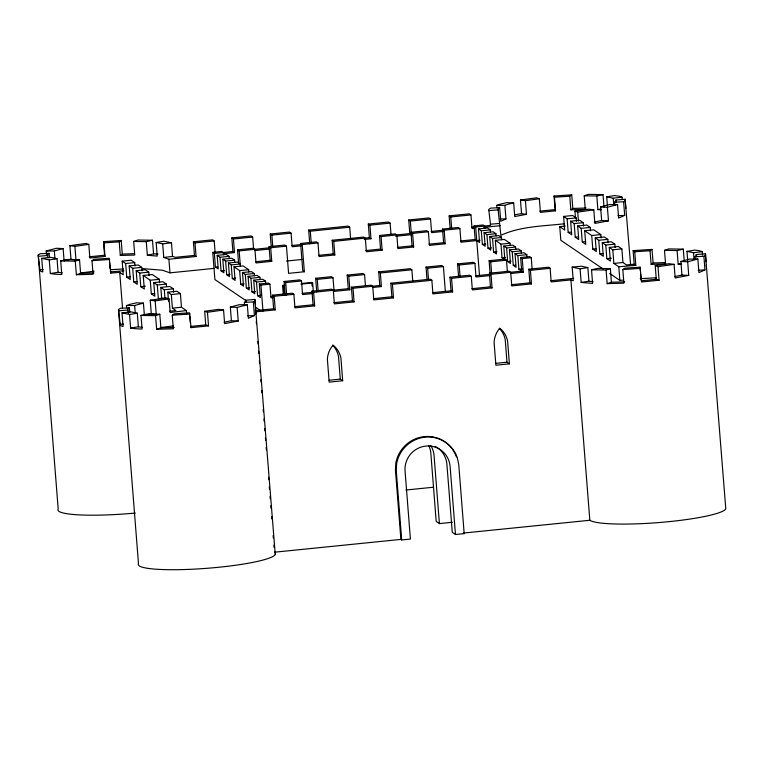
<?xml version="1.0" encoding="UTF-8"?>
<svg xmlns="http://www.w3.org/2000/svg" width="764" height="764" viewBox="0 0 764 764"><rect width="100%" height="100%" fill="white"/><g stroke="black" fill="none" stroke-linecap="round" stroke-linejoin="round"><path stroke-width="1.15" d="M135.314 513.036A68.855 9.225 -4.5 0 1 58.188 509.025L38.2 255.081L40.12 253.743L49.125 253.323L49.479 257.85M49.125 253.323L47.464 254.469L47.989 257.754M76.352 274.753L80.592 273.321L79.523 259.712L75.283 261.145L76.352 274.753L93.055 274.276L91.986 260.667L93.962 259.302L109.271 258.299L110.761 273.111L119.709 272.366L123.224 274.753L122.154 261.145L131.227 260.228L134.731 262.615L134.999 266.015M119.222 241.854L121.209 240.488L122.278 254.097L120.301 255.462L119.222 241.854L103.923 242.866L103.503 241.653L121.209 240.488M275.241 552.955A68.855 9.225 -4.5 0 1 206.996 568.301A68.855 9.225 -4.5 0 1 138.475 563.555L118.487 309.601L120.406 308.274L129.412 307.844L129.765 312.38M129.412 307.844L127.75 309L128.362 313.412M156.639 329.274L160.879 327.851L159.81 314.243L155.57 315.675L156.639 329.274L173.342 328.806L172.272 315.198L174.249 313.832L189.558 312.829L191.048 327.641L208.534 325.865L207.464 312.266L204.676 311.292L205.745 324.901L208.534 325.865M244.623 305.772L244.356 302.372L246.018 301.226L245.664 300.204L254.87 299.44L275.26 554.568M244.356 302.372L253.352 301.942L255.281 300.615M253.352 301.942L254.422 315.542L248.376 318.263L247.307 304.664L239.122 304.721L230.336 307.099L231.406 320.708L224.014 322.236M526.491 214.312L521.535 213.653L520.456 200.044L525.422 200.712L526.491 214.312L514.745 216.556L513.675 202.947L508.452 204.122L504.889 205.325L505.959 218.934L500.735 221.283L499.656 207.674L497.994 208.83L501.174 238.158M501.805 234.892C521.21 226.249 543.452 226.125 564.338 223.785M569.763 196.214L571.739 194.849L572.809 208.457L570.832 209.823L569.763 196.214L554.454 197.227L554.043 196.014L571.739 194.849M614.867 205.602L614.6 202.202L616.271 201.056L615.918 200.034L625.124 199.27L630.567 264.525M614.6 202.202L623.605 201.772L625.525 200.445M623.605 201.772L624.675 215.381L618.63 218.093L617.56 204.494L609.376 204.551L600.59 206.929L601.66 220.538L594.258 222.066M607.17 283.635L611.41 282.212L610.341 268.603L606.1 270.036L607.17 283.635L623.882 283.167L622.813 269.558L624.79 268.193L640.089 267.19L641.579 282.002L659.074 280.226L658.005 266.626L655.216 265.652L656.286 279.261L659.074 280.226M650.049 250.745L652.026 249.379L653.096 262.988L651.119 264.354L650.049 250.745L634.741 251.748L633.117 250.64L634.187 264.248L635.82 265.356L634.741 251.748M695.068 258.996L694.887 256.733L696.558 255.577L696.205 254.565L705.411 253.801L725.8 508.919A68.855 9.225 -4.5 0 1 660.526 522.423A68.855 9.225 -4.5 0 1 589.827 520.265L463.376 533.071L464.178 533.616L458.734 464.445L457.264 457.512A31.983 31.257 -55.8 0 0 425.099 437.161A31.983 31.257 -55.8 0 0 396.621 463.652L396.258 470.777L401.702 539.947L410.411 539.069L405.063 471.044A22.949 22.433 -55.8 0 1 425.806 446.09A22.949 22.433 -55.8 0 1 450.111 466.479L455.468 534.504L464.178 533.616M694.887 256.733L703.892 256.303L705.812 254.975M703.892 256.303L704.962 269.902L698.917 272.624L697.847 259.025L689.663 259.082L680.877 261.46L681.946 275.059L674.545 276.597M46.442 254.431L46.174 251.031L56.335 248.281L63.135 248.587L64.119 261.059M46.174 251.031L54.349 250.964L63.135 248.587M120.301 255.462L134.741 255.052L133.671 241.443L137.912 240.011L152.485 240.259L153.554 253.868L147.337 255.262L146.268 241.653L152.485 240.259M126.633 307.825L126.452 305.562L130.577 304.167L136.622 302.811L143.422 303.117L144.406 315.589M126.452 305.562L134.636 305.495L143.422 303.117M496.886 207.655L496.705 205.392L500.831 203.998L506.876 202.641L513.675 202.947M247.307 304.664L237.146 307.414L230.336 307.099M570.832 209.823L585.281 209.412L584.212 195.804L588.452 194.371L603.016 194.619L603.999 207.092M617.56 204.494L607.39 207.245L600.59 206.929M651.119 264.354L665.568 263.933L664.499 250.334L668.739 248.902L683.303 249.15L684.2 260.486M697.847 259.025L687.676 261.766L680.877 261.46M38.2 255.081L40.081 271.029L42.794 271.974L41.724 258.366L49.259 259.951L50.328 273.56L55.161 274.2L61.779 274.505L60.709 260.906L66.917 259.502L79.523 259.712M584.212 195.804L596.808 196.014L603.016 194.619M596.808 196.014L597.878 209.623L600.981 208.925M118.487 309.601L120.368 325.559L123.08 326.505L122.011 312.896L129.546 314.481L130.615 328.09L135.448 328.73L142.066 329.036L140.996 315.427L147.204 314.033L159.81 314.243M607.39 207.245L608.469 220.844L594.879 223.441L593.8 209.833L588.843 209.174L574.929 211.122L575.464 217.931M237.146 307.414L238.215 321.014L224.626 323.611L223.556 310.003L218.59 309.344L204.676 311.292M528.803 269.214L530.417 270.313L531.486 283.912L529.872 282.814L528.803 269.214L548.514 267.209L550.128 268.307L551.197 281.916L570.909 279.92L573.248 280.732L572.179 267.133L580.086 268.842L581.156 282.451L592.606 283.396L591.527 269.787L597.744 268.393L610.341 268.603M664.499 250.334L677.095 250.544L683.303 249.15M677.095 250.544L678.165 264.153L681.268 263.446M687.676 261.766L688.746 275.374L675.166 277.972L674.087 264.363L669.13 263.704L655.216 265.652M69.925 245.683L74.891 246.352L75.961 259.951L70.995 259.292L69.925 245.683L86.007 243.429L88.796 244.394L89.865 258.003L104.993 256.465L103.923 242.866M74.891 246.352L88.796 244.394M49.259 259.951L57.023 258.681L58.093 272.29L62.266 272.844M147.337 255.262L157.241 256.083L156.162 242.475L163.926 241.204L171.47 242.79L172.54 256.398L175.243 257.344L194.457 255.396L196.081 256.494L195.001 242.885L193.387 241.787L194.457 255.396M65.599 260.171L70.995 259.292M50.328 273.56L58.093 272.29M520.456 200.044L536.548 197.79L539.336 198.755L540.406 212.363L555.533 210.826L554.454 197.227M80.296 273.025L94.106 271.22M525.422 200.712L539.336 198.755M607.418 205.908L606.702 196.835L614.466 195.565L619.289 196.214L622.001 197.15L622.183 199.423M515.06 214.713L521.535 213.653M593.8 209.833L577.718 212.096L574.929 211.122M155.254 314.348L151.282 313.823L150.212 300.214L166.294 297.95L169.083 298.925L170.152 312.524L186.397 310.576L186.664 313.975M150.212 300.214L155.178 300.873L169.083 298.925M129.546 314.481L137.31 313.211L138.38 326.82L142.553 327.374M143.737 315.054L145.886 314.701M148.044 314.348L151.282 313.823M223.556 310.003L207.464 312.266M130.615 328.09L138.38 326.82M160.583 327.555L173.332 325.875M580.086 268.842L587.85 267.572L588.92 281.181L593.093 281.735M687.705 260.438L686.989 251.366L694.753 250.095L699.576 250.735L702.288 251.681L702.555 255.081M674.087 264.363L658.005 266.626M581.156 282.451L588.92 281.181M41.724 258.366L50.51 257.315L57.023 258.681M156.162 242.475L162.684 243.85L171.47 242.79M89.216 256.771L104.572 255.262L104.993 256.465M606.702 196.835L613.225 198.21L622.001 197.15M539.756 211.131L555.113 209.623L555.533 210.826M162.684 243.85L163.754 257.449L172.54 256.398M603.522 269.281L560.824 240.288L559.754 226.679L565.293 226.02M122.011 312.896L130.797 311.846L137.31 313.211M169.503 311.301L175.911 310.537L172.397 308.15L171.327 294.541L167.813 292.163L168.529 301.226M686.989 251.366L693.511 252.731L702.288 251.681M205.745 324.901L190.628 326.429L191.048 327.641M656.286 279.261L641.158 280.789M193.387 241.787L212.602 239.839L214.216 240.937L215.114 252.273M231.817 237.9L233.431 238.989L234.5 252.597L232.886 251.499L231.817 237.9L251.031 235.952L252.645 237.05L253.629 249.522M271.315 247.603L270.246 234.004L289.461 232.055L291.074 233.154L292.144 246.762L301.188 245.846M309.745 243.716L308.675 230.107L348.097 226.115L349.711 227.214L350.6 238.549M368.305 224.072L369.919 225.17L370.989 238.769L369.375 237.671L368.305 224.072L388.513 222.018L390.127 223.117L391.015 234.452M408.721 219.975L410.335 221.073L411.404 234.682L409.791 233.583L408.721 219.975L428.929 217.931L430.543 219.029L431.612 232.628L443.96 231.377M450.12 228.35L449.137 215.878L469.344 213.834L470.958 214.932L472.028 228.531L474.377 228.302M195.001 242.885L214.216 240.937M233.431 238.989L252.645 237.05M270.246 234.004L271.86 235.102L291.074 233.154M308.675 230.107L310.289 231.205L349.711 227.214M369.919 225.17L390.127 223.117M410.335 221.073L430.543 219.029M449.137 215.878L450.75 216.976L470.958 214.932M559.754 226.679L564.691 230.031L563.612 216.422L572.685 215.505L576.199 217.893L576.467 221.293M246.476 301.016L214.904 279.567L212.755 252.359L221.77 251.442L223.374 252.54L223.556 254.804M238.607 263.456L237.537 249.847L253.304 248.252L254.918 249.341L255.988 262.95L271.755 261.345L270.685 247.746L269.081 246.657L270.15 260.257L271.755 261.345M269.081 246.657L284.848 245.053L286.452 246.142L288.591 273.359L304.358 271.755L302.219 244.547L300.615 243.458L302.754 270.666L304.358 271.755M300.615 243.458L316.382 241.863L317.986 242.952L319.056 256.561L334.833 254.956L333.753 241.357L332.149 240.259L333.219 253.868L334.833 254.956M332.149 240.259L363.693 237.069L365.297 238.158L366.367 251.767L382.134 250.162L381.064 236.563L379.46 235.474L380.529 249.074L382.134 250.162M379.46 235.474L395.227 233.87L396.831 234.968L397.901 248.567L413.668 246.973L412.598 233.364L410.994 232.275L412.063 245.884L413.668 246.973M410.994 232.275L426.761 230.68L428.375 231.769L429.444 245.378L445.211 243.773L444.142 230.174L442.537 229.085L443.607 242.685L445.211 243.773M442.537 229.085L458.304 227.481L459.909 228.579L460.978 242.178L480.126 240.24M490.488 232.151L490.307 229.878L487.499 227.978L478.484 228.885L479.553 242.494L475.141 239.495L474.072 225.886L483.087 224.969L484.691 226.068L484.863 228.331M212.755 252.359L214.369 253.447L232.886 251.499M237.537 249.847L239.142 250.936L269.052 247.832M270.685 247.746L286.452 246.142M291.657 245.55L301.828 244.518M302.219 244.547L317.986 242.952M333.753 241.357L369.375 237.671M381.064 236.563L409.791 233.583M412.598 233.364L428.375 231.769M431.116 231.416L442.346 230.279M444.142 230.174L459.909 228.579M471.541 227.328L474.902 226.984M474.072 225.886L475.676 226.975L490.622 225.39L488.74 209.431L490.66 208.104L499.656 207.674M122.154 261.145L125.659 263.532L134.731 262.615M563.612 216.422L567.127 218.81L576.199 217.893M163.754 257.449L168.911 259.244L196.081 256.494M223.203 253.743L234.5 252.597M254.851 250.535L269.539 249.045M364.256 239.457L370.989 238.769M395.685 236.267L411.404 234.682M483.765 227.347L500.191 225.686M214.369 253.447L215.438 267.056L218.246 268.966L217.177 255.357L226.182 254.441L228.999 256.351L229.171 258.624M125.659 263.532L126.738 277.131L130.243 279.519L129.173 265.92L138.246 264.993L141.76 267.381L142.028 270.781M567.127 218.81L568.196 232.418L571.711 234.796L570.641 221.197L579.714 220.28L583.228 222.658L583.495 226.068M217.177 255.357L219.984 257.267L228.999 256.351M478.484 228.885L481.301 230.795L490.307 229.878M129.173 265.92L132.688 268.298L141.76 267.381M219.984 257.267L221.054 270.867L223.862 272.777L222.792 259.177L231.807 258.261L234.615 260.171L234.796 262.434M481.301 230.795L482.37 244.404L485.178 246.304L484.109 232.705L493.114 231.788L495.931 233.698L496.103 235.961M570.641 221.197L574.156 223.585L583.228 222.658M222.792 259.177L225.609 261.087L234.615 260.171M484.109 232.705L486.916 234.615L495.931 233.698M132.688 268.298L133.757 281.906L137.272 284.294L136.202 270.685L145.275 269.768L148.789 272.156L149.056 275.556M574.156 223.585L575.225 237.184L578.74 239.571L577.67 225.963L586.742 225.046L590.247 227.433L590.515 230.833M228.417 262.988L237.423 262.081L240.24 263.991L231.225 264.898L228.417 262.988L229.487 276.597L226.679 274.687L225.609 261.087M486.916 234.615L487.986 248.214L490.794 250.124L489.724 236.515L498.739 235.608L501.547 237.518L501.728 239.781M136.202 270.685L139.716 273.073L148.789 272.156M577.67 225.963L581.175 228.35L590.247 227.433M255.501 261.737L270.15 260.257M318.578 255.348L333.219 253.868M365.889 250.563L380.529 249.074M397.423 247.364L412.063 245.884M428.957 244.165L443.607 242.685M460.501 240.975L475.141 239.495M489.724 236.515L492.541 238.425L501.547 237.518M215.438 267.056L217.692 266.827M126.738 277.131L130.138 276.788M139.716 273.073L140.786 286.681L144.3 289.059L143.221 275.46L152.294 274.543L159.323 279.309L159.59 282.709M568.196 232.418L571.606 232.065M581.175 228.35L582.254 241.959L585.759 244.346L584.689 230.738L593.762 229.821L600.79 234.586L601.058 237.996M142.687 268.603L162.484 270.246L169.98 272.844L214.101 268.374M286.433 261.049L302.257 259.445M231.225 264.898L232.294 278.507L235.102 280.417L234.032 266.808L243.047 265.891L248.663 269.711L248.844 271.984M492.541 238.425L493.611 252.034L496.419 253.944L495.349 240.335L504.355 239.428L509.98 243.238L510.161 245.511M221.054 270.867L224.435 270.532M482.37 244.404L485.751 244.06M234.032 266.808L239.657 270.628L248.663 269.711M495.349 240.335L500.964 244.155L509.98 243.238M133.757 281.906L137.157 281.563M143.221 275.46L150.25 280.235L159.323 279.309M575.225 237.184L578.625 236.84M584.689 230.738L591.718 235.513L600.79 234.586M239.657 270.628L240.727 284.227L243.535 286.137L242.465 272.538L251.48 271.621L254.288 273.531L254.469 275.794M500.964 244.155L502.034 257.754L504.851 259.664L503.782 246.065L512.787 245.148L515.595 247.058L515.776 249.322M226.679 274.687L230.059 274.343M487.986 248.214L491.367 247.87M150.25 280.235L151.32 293.834L154.834 296.222L153.765 282.613L162.837 281.696L166.351 284.084L166.523 286.347M591.718 235.513L592.788 249.112L596.302 251.499L595.232 237.89L604.305 236.974L607.81 239.361L608.077 242.761M242.465 272.538L245.273 274.438L254.288 273.531M503.782 246.065L506.589 247.975L515.595 247.058M140.786 286.681L145.322 286.223M153.765 282.613L157.279 285.001L166.351 284.084M582.254 241.959L585.654 241.615M595.232 237.89L598.737 240.278L607.81 239.361M245.273 274.438L246.342 288.047L249.159 289.957L248.09 276.348L257.096 275.441L259.903 277.351L260.085 279.614M506.589 247.975L507.659 261.574L510.467 263.484L509.397 249.876L518.412 248.968L521.22 250.878L521.401 253.142M232.294 278.507L235.675 278.163M493.611 252.034L496.992 251.69M161.681 298.724L160.784 287.388L169.856 286.471L173.371 288.849L173.638 292.259M248.09 276.348L250.898 278.258L259.903 277.351M509.397 249.876L512.205 251.786L521.22 250.878M598.737 240.278L599.816 253.887L603.321 256.274L602.252 242.665L611.324 241.749L614.839 244.136L615.106 247.536M250.898 278.258L251.967 291.867L254.775 293.768L253.705 280.168L262.721 279.252L265.528 281.162L265.71 283.434M512.205 251.786L513.274 265.394L516.092 267.304L515.022 253.696L524.028 252.779L526.835 254.689L527.017 256.962M160.784 287.388L164.298 289.776L173.371 288.849M602.252 242.665L605.766 245.053L614.839 244.136M253.705 280.168L256.513 282.078L265.528 281.162M515.022 253.696L517.83 255.606L526.835 254.689M240.727 284.227L244.108 283.883M502.034 257.754L505.415 257.42M151.32 293.834L154.72 293.491M167.813 292.163L176.885 291.237L180.399 293.624L181.469 307.233L186.397 310.576M592.788 249.112L596.187 248.768M605.766 245.053L606.836 258.652L610.35 261.04L609.28 247.441L618.353 246.514L621.867 248.902L622.937 262.51L626.442 264.898L634.187 264.248M256.513 282.078L257.583 295.678L260.4 297.588L259.33 283.988L268.336 283.072L269.94 284.16L271.01 297.769L273.264 297.54M285.173 295.076L284.103 281.477L299.87 279.872L301.484 280.971L302.554 294.57L312.686 293.548M316.716 291.886L315.647 278.277L331.414 276.683L333.018 277.771L334.088 291.38L349.855 289.776L348.785 276.176L347.181 275.088L348.25 288.687L349.855 289.776M347.181 275.088L362.948 273.483L364.552 274.582L365.45 285.917M378.715 271.888L380.329 272.977L381.398 286.586L379.784 285.497L378.715 271.888L410.258 268.699L411.863 269.787L412.751 281.123M427.009 279.567L426.026 267.094L441.793 265.5L443.397 266.588L445.355 291.437M458.591 276.912L457.56 263.905L473.327 262.31L474.941 263.399L476.01 276.998L490.65 275.517M475.533 275.794L490.173 274.314L489.103 260.705L504.87 259.111L506.475 260.199L507.363 271.535M490.994 274.305L492.064 287.904L490.45 286.806L489.38 273.206L490.994 274.305L521.707 271.115L520.637 257.516L529.653 256.599L531.257 257.688L532.183 269.52M259.33 283.988L260.935 285.077L269.94 284.16M284.103 281.477L285.707 282.565L301.484 280.971M315.647 278.277L317.251 279.366L333.018 277.771M348.785 276.176L364.552 274.582M380.329 272.977L411.863 269.787M426.026 267.094L427.63 268.193L443.397 266.588M457.56 263.905L459.164 264.993L474.941 263.399M489.103 260.705L490.708 261.794L506.475 260.199M520.637 257.516L522.242 258.604L531.257 257.688M171.327 294.541L180.399 293.624M609.28 247.441L612.795 249.818L621.867 248.902M246.342 288.047L249.723 287.703M507.659 261.574L511.04 261.231M283.329 294.856L282.584 285.392L284.924 285.153M301.322 283.492L311.865 282.422L312.667 282.966L313.297 290.903M162.885 298.151L158.349 298.609L157.279 285.001M300.959 284.16L312.667 282.966M599.816 253.887L603.216 253.543M251.967 291.867L255.348 291.523M513.274 265.394L515.528 265.165M606.836 258.652L611.372 258.194M257.583 295.678L260.963 295.334M517.83 255.606L518.899 269.205L522.28 268.871M272.557 295.171L274.171 296.27L275.241 309.869L273.627 308.771L272.557 295.171L292.268 293.175L293.882 294.274L294.952 307.873L314.663 305.877L313.593 292.268L311.979 291.17L313.049 304.779L314.663 305.877M311.979 291.17L331.691 289.174L333.305 290.272L334.374 303.881L354.085 301.885L353.016 288.276L351.402 287.178L352.471 300.787L354.085 301.885M351.402 287.178L371.113 285.182L372.727 286.28L373.797 299.889L393.508 297.893L392.438 284.284L390.824 283.186L391.894 296.795L393.508 297.893M390.824 283.186L430.247 279.194L431.861 280.292L432.93 293.901L452.641 291.896L451.572 278.297L449.958 277.198L451.027 290.798L452.641 291.896M449.958 277.198L469.669 275.202L471.283 276.301L472.353 289.9L492.064 287.904M489.38 273.206L509.091 271.21L510.705 272.309L511.775 285.908L531.486 283.912M270.532 296.566L272.786 296.337M274.171 296.27L293.882 294.274M302.076 293.366L313.336 292.23M313.593 292.268L333.305 290.272M333.61 290.177L348.25 288.687M353.016 288.276L379.784 285.497M392.438 284.284L431.861 280.292M451.572 278.297L471.283 276.301M530.417 270.313L550.128 268.307M372.383 287.493L381.398 286.586M510.925 273.464L523.311 272.204L522.242 258.604M572.179 267.133L581.328 266.206L587.85 267.572M172.397 308.15L181.469 307.233M612.795 249.818L613.864 263.427L622.937 262.51M255.186 310.642L273.627 308.771M294.493 306.66L313.049 304.779M333.916 302.668L352.471 300.787M373.338 298.667L391.894 296.795M432.472 292.679L451.027 290.798M471.894 288.687L490.45 286.806M511.317 284.695L529.872 282.814M550.729 280.703L573.793 278.363M255.72 314.243L255.529 311.865L275.241 309.869M329.026 380.252L340.286 379.106L342.692 380.749L340.916 358.068A22.204 21.707 -55.8 0 0 333.085 345.147A22.204 21.707 -55.8 0 0 327.393 359.443L329.179 382.115L342.692 380.749M495.721 363.358L506.99 362.222L509.397 363.855L507.611 341.183A22.204 21.707 -55.8 0 0 499.78 328.262A22.204 21.707 -55.8 0 0 494.098 342.549L495.884 365.23L509.397 363.855M405.923 490.02L433.083 487.27M428.709 445.422A22.949 22.433 -55.8 0 1 430.848 453.396L436.196 521.42L439.405 523.598L452.422 522.28M274.448 552.21L400.899 539.403L401.702 539.947M489.141 210.616L498.348 209.842M38.611 256.255L47.807 255.482M490.211 224.215L499.417 223.451M109.691 259.502L91.986 260.667M39.68 269.854L43.128 269.568M110.484 269.702L123.529 268.966M123.883 270.771L110.341 271.898L110.761 273.111M633.117 250.64L652.026 249.379M613.864 263.427L618.792 266.779L635.82 265.356M118.897 310.776L128.094 310.012M640.509 268.393L622.813 269.558M189.978 314.033L172.272 315.198M609.662 273.455L619.862 280.378L623.348 280.092M640.203 278.688L656.515 277.752M119.967 324.385L123.415 324.098M572.809 208.457L586.112 208.009M617.923 215.696L624.675 215.381M122.278 254.097L134.435 253.658M93.953 272.958L80.592 273.321M653.096 262.988L665.263 262.539M698.21 270.227L704.962 269.902M624.78 281.849L611.41 282.212M247.67 315.866L254.422 315.542M174.24 327.489L160.879 327.851M496.705 205.392L504.889 205.325M500.114 218.972L505.959 218.934M133.671 241.443L146.268 241.653M75.283 261.145L60.709 260.906M606.1 270.036L591.527 269.787M155.57 315.675L140.996 315.427M597.878 209.623L601.306 209.775M601.66 220.538L608.469 220.844M678.165 264.153L681.593 264.306M681.946 275.059L688.746 275.374M153.554 253.868L157.967 254.068M231.406 320.708L238.215 321.014M518.899 269.205L523.311 272.204M282.584 285.392L283.387 285.937L284.093 295.009M255.844 307.376L260.534 310.556M455.468 534.504L452.259 532.317L446.902 464.302A22.949 22.433 -55.8 0 0 435.146 446.319M255.529 311.865L255.94 313.039L255.587 308.503M705.411 253.801L706.031 261.737M706.299 265.137L706.48 267.4M696.205 254.565L696.376 256.828M693.511 252.731L694.046 259.54M640.089 267.19L640.356 270.59M640.624 273.989L641.072 279.653M625.124 199.27L625.831 208.343M615.918 200.034L616.09 202.307M618.792 266.779L619.862 280.378M613.225 198.21L613.759 205.01M577.718 212.096L578.434 221.168M570.909 279.92L589.827 520.265M554.043 196.014L555.113 209.623M506.99 362.222L505.205 339.55A22.204 21.707 -55.8 0 0 499.293 328.329M490.708 261.794L491.596 273.14M475.676 226.975L479.467 275.088M459.164 264.993L460.1 276.826M450.75 216.976L451.648 228.312M427.63 268.193L428.518 279.528M439.405 523.598L434.057 455.573A22.949 22.433 -55.8 0 0 430.791 445.527M400.899 539.403L395.446 470.223L395.819 463.108A31.983 31.257 -55.8 0 1 424.297 436.616A31.983 31.257 -55.8 0 1 456.461 456.967M340.286 379.106L338.5 356.435A22.204 21.707 -55.8 0 0 332.588 345.213M317.251 279.366L318.139 290.712M310.289 231.205L311.177 242.541M311.865 282.422L312.142 285.975M285.707 282.565L286.691 295.038M271.86 235.102L272.758 246.438M260.935 285.077L262.978 311.101M254.87 299.44L255.224 303.976M256.284 321.386L256.465 323.764M257.869 341.613L258.06 343.991M258.624 351.134L258.815 353.512M259.368 360.646L259.559 363.034M260.123 370.168L260.304 372.546M260.868 379.689L261.059 382.067M261.718 390.394L261.899 392.772M263.208 409.437L263.399 411.815M263.962 418.949L264.143 421.336M264.707 428.47L264.898 430.848M265.461 437.992L265.643 440.37M266.206 447.513L266.397 449.891M268.546 477.252L268.737 479.63M269.3 486.773L269.482 489.151M270.045 496.294L270.236 498.672M270.8 505.806L270.981 508.194M271.64 516.521L271.831 518.899M273.14 535.554L273.321 537.932M273.884 545.076L274.075 547.454M245.664 300.204L245.846 302.477M239.142 250.936L240.412 266.254M189.825 316.229L190.36 323.029M168.911 259.244L169.98 272.844M164.298 289.776L165.014 298.839M155.178 300.873L156.248 314.481M134.636 305.495L135.266 313.431M119.709 272.366L122.517 308.064M109.624 262.835L110.073 268.498M103.503 241.653L104.572 255.262M54.349 250.964L54.979 258.901"/></g></svg>
